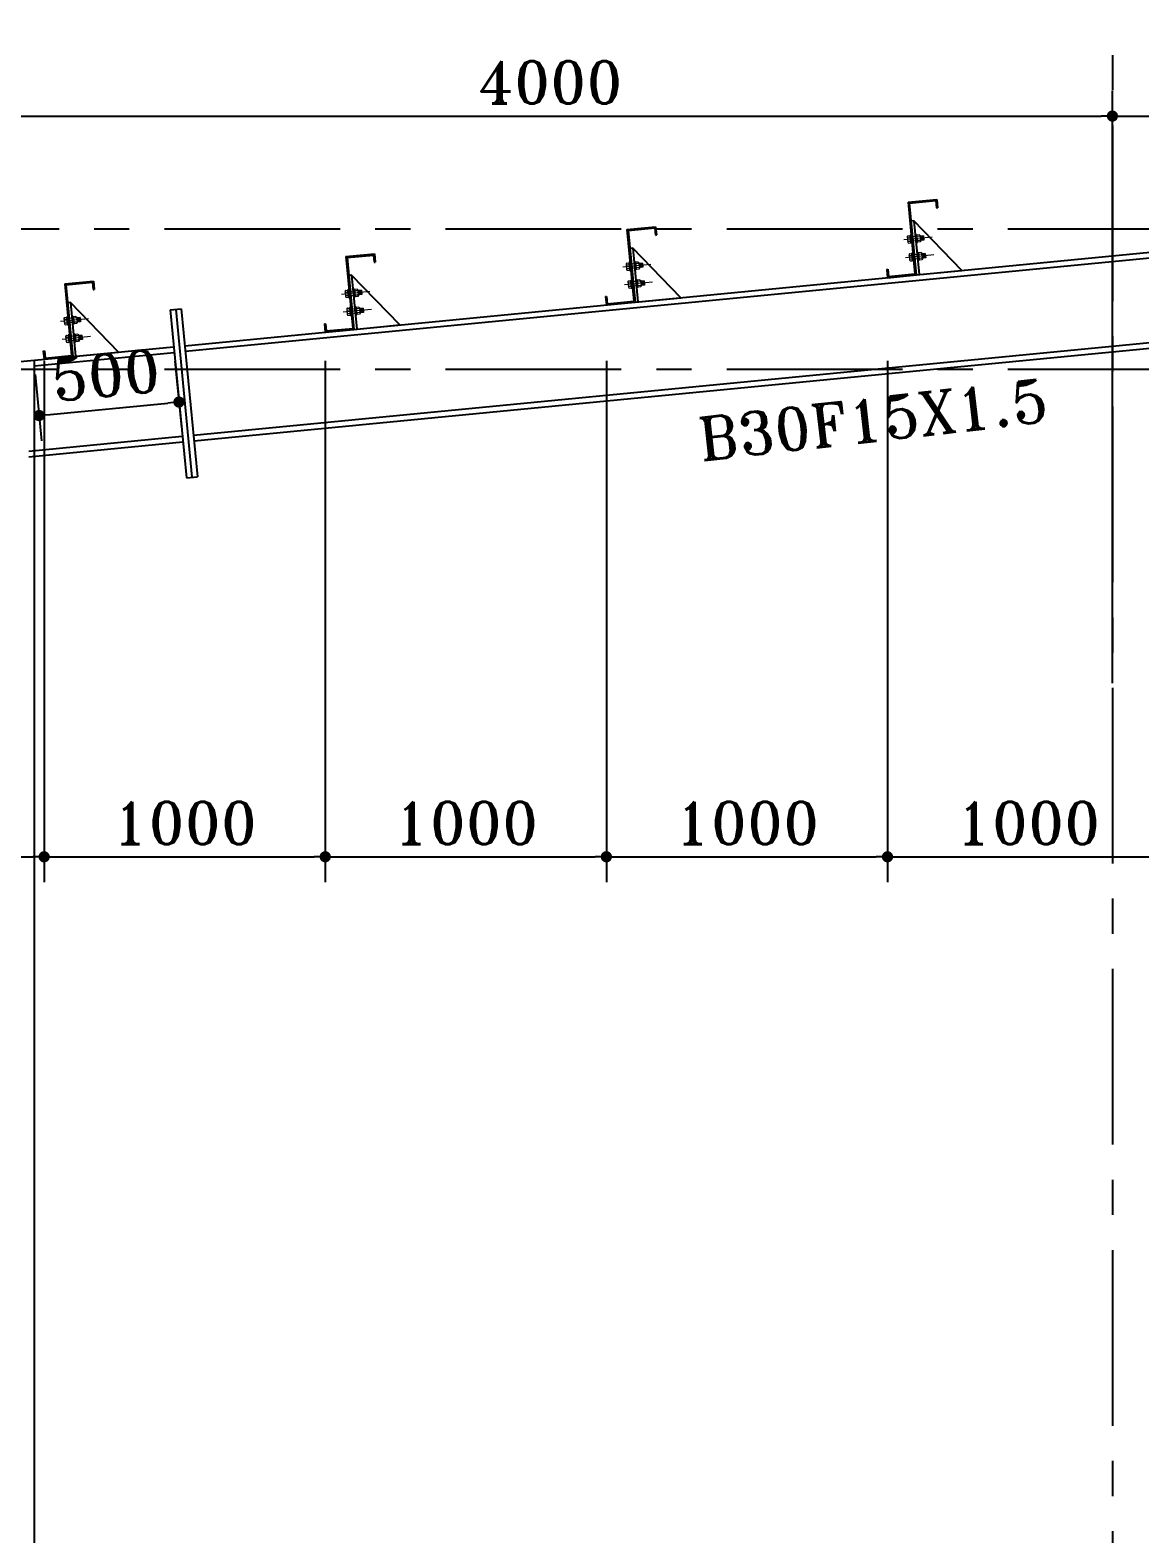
# Model space of a CAD drawing. Header units: inches. Extents: x 1387 to 2676, y -3554 to -2136.
# Drawn here: x 2540.52 to 2548.42, y -3270.85 to -3260.16 of the extents above; entities that cross this region are included whole.
import ezdxf

# ---------------------------------------------------------------- set-up
doc = ezdxf.new("R2010")
doc.units = ezdxf.units.IN
doc.header["$MEASUREMENT"] = 0
doc.linetypes.add('CENTER', pattern=[2, 1.25, -0.25, 0.25, -0.25])
doc.layers.add('2', color=2, linetype='Continuous', lineweight=9)
for name, color, linetype in [('3G', 3, 'Continuous'), ('AXE', 1, 'CENTER'), ('DIM', 8, 'Continuous'), ('Pich', 2, 'Continuous'), ('TEXT', 3, 'Continuous'), ('TIE', 2, 'Continuous')]:
    doc.layers.add(name, color=color, linetype=linetype)
doc.styles.add('ROMANT', font='romant')
doc.dimstyles.new('1-50-2', dxfattribs={"dimtxt": 0.3, "dimasz": 0.08, "dimexe": 0.18, "dimexo": 0.0625, "dimgap": 0.09, "dimtad": 1, "dimdec": 0, "dimlfac": 500, "dimdsep": 46, "dimtxsty": 'ROMANT', "dimblk": 'DOT', "dimcen": 0.09, "dimclrd": 1, "dimclre": 1, "dimclrt": 3, "dimadec": 0, "dimazin": 0, "dimtfac": 1, "dimtdec": 0, "dimtix": 1, "dimtofl": 0, "dimtmove": 2, "dimatfit": 3, "dimldrblk": 'DOT', "dimfxl": 1, "dimtolj": 1, "dimarcsym": 0})

# ---------------------------------------------------------------- blocks, each defined once
blk = doc.blocks.new('DOT')
at = {"layer": 'DIM', "color": 0, "linetype": 'ByBlock'}
blk.add_line((-0.5, 0), (-1, 0), dxfattribs=at)
at = {"layer": 'DIM', "color": 0, "linetype": 'ByBlock', "const_width": 0.5}
blk.add_lwpolyline([(-0.25, 0, 1), (0.25, 0, 1)], format="xyb", close=True, dxfattribs=at)
blk = doc.blocks.new('*D2787')
at = {"layer": 'Defpoints', "color": 0, "transparency": 16777216}
for p in [(2548.225, -3260.767), (2548.225, -3262.405), (2540.225, -3264.117)]:
    blk.add_point(p, dxfattribs=at)
at = {"layer": 'Pich', "color": 1, "lineweight": -2, "transparency": 16777216}
for p, q in [((2540.225, -3264.055), (2540.225, -3260.587)), ((2548.225, -3262.343), (2548.225, -3260.587)), ((2540.305, -3260.767), (2548.145, -3260.767))]:
    blk.add_line(p, q, dxfattribs=at)
at = {"layer": 'Pich', "color": 1, "lineweight": -2, "transparency": 16777216, "xscale": 0.08, "yscale": 0.08, "zscale": 0.08, "rotation": 180}
blk.add_blockref('DOT', (2540.225, -3260.767), dxfattribs=at)
at = {"layer": 'Pich', "color": 1, "lineweight": -2, "transparency": 16777216, "xscale": 0.08, "yscale": 0.08, "zscale": 0.08}
blk.add_blockref('DOT', (2548.225, -3260.767), dxfattribs=at)
at = {"layer": 'Pich', "color": 3, "transparency": 16777216, "insert": (2544.225, -3260.527), "char_height": 0.3, "attachment_point": 5, "style": 'ROMANT'}
blk.add_mtext('\\A1;4000', dxfattribs=at)
blk = doc.blocks.new('_Dot')
at = {"layer": 'DIM', "color": 0, "lineweight": -2}
blk.add_line((-0.5, 0), (-1, 0), dxfattribs=at)
at = {"layer": 'DIM', "color": 0, "const_width": 0.5}
blk.add_lwpolyline([(-0.25, 0, 1), (0.25, 0, 1)], format="xyb", close=True, dxfattribs=at)
blk = doc.blocks.new('*D2772')
at = {"layer": 'Defpoints', "color": 0, "transparency": 16777216}
for p in [(2550.225, -3260.767), (2550.225, -3262.405), (2548.225, -3264.863)]:
    blk.add_point(p, dxfattribs=at)
at = {"layer": 'Pich', "color": 1, "lineweight": -2, "transparency": 16777216}
for p, q in [((2548.225, -3264.8), (2548.225, -3260.587)), ((2550.225, -3262.343), (2550.225, -3260.587)), ((2548.305, -3260.767), (2550.145, -3260.767))]:
    blk.add_line(p, q, dxfattribs=at)
at = {"layer": 'Pich', "color": 1, "lineweight": -2, "transparency": 16777216, "xscale": 0.08, "yscale": 0.08, "zscale": 0.08, "rotation": 180}
blk.add_blockref('DOT', (2548.225, -3260.767), dxfattribs=at)
at = {"layer": 'Pich', "color": 1, "lineweight": -2, "transparency": 16777216, "xscale": 0.08, "yscale": 0.08, "zscale": 0.08}
blk.add_blockref('DOT', (2550.225, -3260.767), dxfattribs=at)
at = {"layer": 'Pich', "color": 3, "transparency": 16777216, "insert": (2549.225, -3260.527), "char_height": 0.3, "attachment_point": 5, "style": 'ROMANT'}
blk.add_mtext('\\A1;1000', dxfattribs=at)
blk = doc.blocks.new('TIE')
at = {"layer": 'TIE'}
for p, q in [((-3.48, 20), (4.44, 21.17)), ((4.44, 21.17), (4.78, 18.9)), ((-3.48, 20), (-0.54, 0.21)), ((-3.13, 19.74), (4.19, 20.83)), ((-3.13, 19.74), (-0.2, -0.04)), ((4.19, 20.83), (4.48, 18.85)), ((4.48, 18.85), (4.78, 18.9)), ((-1.61, 14.91), (-2.4, 14.8)), ((-1.61, 14.91), (-2.4, 14.8)), ((12.45, 1.85), (-1.61, 14.91)), ((-1.61, 14.91), (0.59, 0.09)), ((-8.45, 1.06), (-8.15, 1.1)), ((-8.45, 1.06), (-8.11, -1.22)), ((-8.15, 1.1), (-7.86, -0.87)), ((-7.86, -0.87), (-0.54, 0.21)), ((-0.2, -0.04), (12.45, 1.85)), ((-8.11, -1.22), (-0.2, -0.04))]:
    blk.add_line(p, q, dxfattribs=at)
blk = doc.blocks.new('*D2789')
at = {"layer": 'Defpoints', "color": 0, "transparency": 16777216}
for p in [(2538.625, -3262.445), (2540.625, -3262.639), (2540.625, -3266.036)]:
    blk.add_point(p, dxfattribs=at)
at = {"layer": 'Pich', "color": 1, "lineweight": -2, "transparency": 16777216}
for p, q in [((2538.625, -3262.507), (2538.625, -3266.216)), ((2540.625, -3262.701), (2540.625, -3266.216)), ((2538.705, -3266.036), (2540.545, -3266.036))]:
    blk.add_line(p, q, dxfattribs=at)
at = {"layer": 'Pich', "color": 1, "lineweight": -2, "transparency": 16777216, "xscale": 0.08, "yscale": 0.08, "zscale": 0.08, "rotation": 180}
blk.add_blockref('DOT', (2538.625, -3266.036), dxfattribs=at)
at = {"layer": 'Pich', "color": 1, "lineweight": -2, "transparency": 16777216, "xscale": 0.08, "yscale": 0.08, "zscale": 0.08}
blk.add_blockref('DOT', (2540.625, -3266.036), dxfattribs=at)
at = {"layer": 'Pich', "color": 3, "transparency": 16777216, "insert": (2539.625, -3265.796), "char_height": 0.3, "attachment_point": 5, "style": 'ROMANT'}
blk.add_mtext('\\A1;1000', dxfattribs=at)
blk = doc.blocks.new('*D2766')
at = {"layer": 'Defpoints', "color": 0, "transparency": 16777216}
for p in [(2540.625, -3262.445), (2542.625, -3262.639), (2542.625, -3266.036)]:
    blk.add_point(p, dxfattribs=at)
at = {"layer": 'Pich', "color": 1, "lineweight": -2, "transparency": 16777216}
for p, q in [((2540.625, -3262.507), (2540.625, -3266.216)), ((2542.625, -3262.701), (2542.625, -3266.216)), ((2540.705, -3266.036), (2542.545, -3266.036))]:
    blk.add_line(p, q, dxfattribs=at)
at = {"layer": 'Pich', "color": 1, "lineweight": -2, "transparency": 16777216, "xscale": 0.08, "yscale": 0.08, "zscale": 0.08, "rotation": 180}
blk.add_blockref('DOT', (2540.625, -3266.036), dxfattribs=at)
at = {"layer": 'Pich', "color": 1, "lineweight": -2, "transparency": 16777216, "xscale": 0.08, "yscale": 0.08, "zscale": 0.08}
blk.add_blockref('DOT', (2542.625, -3266.036), dxfattribs=at)
at = {"layer": 'Pich', "color": 3, "transparency": 16777216, "insert": (2541.625, -3265.796), "char_height": 0.3, "attachment_point": 5, "style": 'ROMANT'}
blk.add_mtext('\\A1;1000', dxfattribs=at)
blk = doc.blocks.new('*D2767')
at = {"layer": 'Defpoints', "color": 0, "transparency": 16777216}
for p in [(2542.625, -3262.445), (2544.625, -3262.639), (2544.625, -3266.036)]:
    blk.add_point(p, dxfattribs=at)
at = {"layer": 'Pich', "color": 1, "lineweight": -2, "transparency": 16777216}
for p, q in [((2542.625, -3262.507), (2542.625, -3266.216)), ((2544.625, -3262.701), (2544.625, -3266.216)), ((2542.705, -3266.036), (2544.545, -3266.036))]:
    blk.add_line(p, q, dxfattribs=at)
at = {"layer": 'Pich', "color": 1, "lineweight": -2, "transparency": 16777216, "xscale": 0.08, "yscale": 0.08, "zscale": 0.08, "rotation": 180}
blk.add_blockref('DOT', (2542.625, -3266.036), dxfattribs=at)
at = {"layer": 'Pich', "color": 1, "lineweight": -2, "transparency": 16777216, "xscale": 0.08, "yscale": 0.08, "zscale": 0.08}
blk.add_blockref('DOT', (2544.625, -3266.036), dxfattribs=at)
at = {"layer": 'Pich', "color": 3, "transparency": 16777216, "insert": (2543.625, -3265.796), "char_height": 0.3, "attachment_point": 5, "style": 'ROMANT'}
blk.add_mtext('\\A1;1000', dxfattribs=at)
blk = doc.blocks.new('*D2768')
at = {"layer": 'Defpoints', "color": 0, "transparency": 16777216}
for p in [(2544.625, -3262.445), (2546.625, -3262.639), (2546.625, -3266.036)]:
    blk.add_point(p, dxfattribs=at)
at = {"layer": 'Pich', "color": 1, "lineweight": -2, "transparency": 16777216}
for p, q in [((2544.625, -3262.507), (2544.625, -3266.216)), ((2546.625, -3262.701), (2546.625, -3266.216)), ((2544.705, -3266.036), (2546.545, -3266.036))]:
    blk.add_line(p, q, dxfattribs=at)
at = {"layer": 'Pich', "color": 1, "lineweight": -2, "transparency": 16777216, "xscale": 0.08, "yscale": 0.08, "zscale": 0.08, "rotation": 180}
blk.add_blockref('DOT', (2544.625, -3266.036), dxfattribs=at)
at = {"layer": 'Pich', "color": 1, "lineweight": -2, "transparency": 16777216, "xscale": 0.08, "yscale": 0.08, "zscale": 0.08}
blk.add_blockref('DOT', (2546.625, -3266.036), dxfattribs=at)
at = {"layer": 'Pich', "color": 3, "transparency": 16777216, "insert": (2545.625, -3265.796), "char_height": 0.3, "attachment_point": 5, "style": 'ROMANT'}
blk.add_mtext('\\A1;1000', dxfattribs=at)
blk = doc.blocks.new('*D2769')
at = {"layer": 'Defpoints', "color": 0, "transparency": 16777216}
for p in [(2546.625, -3262.445), (2548.625, -3262.639), (2548.625, -3266.036)]:
    blk.add_point(p, dxfattribs=at)
at = {"layer": 'Pich', "color": 1, "lineweight": -2, "transparency": 16777216}
for p, q in [((2546.625, -3262.507), (2546.625, -3266.216)), ((2548.625, -3262.701), (2548.625, -3266.216)), ((2546.705, -3266.036), (2548.545, -3266.036))]:
    blk.add_line(p, q, dxfattribs=at)
at = {"layer": 'Pich', "color": 1, "lineweight": -2, "transparency": 16777216, "xscale": 0.08, "yscale": 0.08, "zscale": 0.08, "rotation": 180}
blk.add_blockref('DOT', (2546.625, -3266.036), dxfattribs=at)
at = {"layer": 'Pich', "color": 1, "lineweight": -2, "transparency": 16777216, "xscale": 0.08, "yscale": 0.08, "zscale": 0.08}
blk.add_blockref('DOT', (2548.625, -3266.036), dxfattribs=at)
at = {"layer": 'Pich', "color": 3, "transparency": 16777216, "insert": (2547.625, -3265.796), "char_height": 0.3, "attachment_point": 5, "style": 'ROMANT'}
blk.add_mtext('\\A1;1000', dxfattribs=at)
blk = doc.blocks.new('*D2792')
at = {"layer": 'Defpoints', "color": 0, "transparency": 16777216}
for p in [(2540.555, -3262.544), (2541.55, -3262.448), (2541.584, -3262.801)]:
    blk.add_point(p, dxfattribs=at)
at = {"layer": 'Pich', "color": 1, "lineweight": -2, "transparency": 16777216}
for p, q in [((2541.556, -3262.51), (2541.602, -3262.98)), ((2540.561, -3262.606), (2540.606, -3263.076)), ((2540.669, -3262.89), (2541.505, -3262.809))]:
    blk.add_line(p, q, dxfattribs=at)
at = {"layer": 'Pich', "color": 1, "lineweight": -2, "transparency": 16777216, "xscale": 0.08, "yscale": 0.08, "zscale": 0.08}
for p, rotation in [((2541.584, -3262.801), 5.529282340591147), ((2540.589, -3262.897), 185.5292823405912)]:
    blk.add_blockref('DOT', p, dxfattribs=dict(at, rotation=rotation))
at = {"layer": 'Pich', "color": 3, "transparency": 16777216, "insert": (2541.064, -3262.61), "char_height": 0.3, "attachment_point": 5, "rotation": 5.5293, "style": 'ROMANT'}
blk.add_mtext('\\A1;500', dxfattribs=at)

msp = doc.modelspace()

# ---------------------------------------------------------------- linework, layer by layer
at = {"layer": '2'}
for p, q in [((2546.94175453, -3261.62824008), (2546.74128844, -3261.6479454)), ((2546.76561946, -3261.62677193), (2546.76927412, -3261.66395153)), ((2546.76735556, -3261.63152601), (2546.76606525, -3261.63067212)), ((2546.7676484, -3261.63450515), (2546.76654905, -3261.63559394)), ((2546.76986384, -3261.6559609), (2546.76845974, -3261.6550317)), ((2546.76994594, -3261.65896076), (2546.76894354, -3261.65995353)), ((2546.77161413, -3261.61947026), (2546.78407945, -3261.61824495)), ((2546.77169567, -3261.63260335), (2546.78535883, -3261.6312603)), ((2546.77420396, -3261.65703824), (2546.78776173, -3261.65570555)), ((2546.77657579, -3261.6699462), (2546.78904111, -3261.66872089)), ((2546.78407945, -3261.61824495), (2546.78904111, -3261.66872089)), ((2546.79145167, -3261.61468897), (2546.78635309, -3261.61519014)), ((2546.79696463, -3261.67077334), (2546.79186605, -3261.67127452)), ((2546.79425155, -3261.61698767), (2546.79926333, -3261.66797346)), ((2546.82329749, -3261.62444226), (2546.79525366, -3261.62718232)), ((2546.82630505, -3261.65503876), (2546.79826122, -3261.65777882)), ((2546.82229538, -3261.61424761), (2546.82730716, -3261.6652334)), ((2546.82969266, -3261.61094655), (2546.82459408, -3261.61144773)), ((2546.83520561, -3261.66703093), (2546.83010704, -3261.66753211)), ((2546.83249254, -3261.61324525), (2546.83750432, -3261.66423105)), ((2546.85163727, -3261.61162076), (2546.8325176, -3261.61350018)), ((2546.8325176, -3261.61350018), (2546.83747926, -3261.66397612)), ((2546.85229481, -3261.62192311), (2546.83352689, -3261.62376795)), ((2546.85507013, -3261.65123943), (2546.8364076, -3261.65307391)), ((2546.85659893, -3261.6620967), (2546.83747926, -3261.66397612)), ((2546.85163727, -3261.61162076), (2546.85731847, -3261.61704669)), ((2546.85634208, -3261.62002131), (2546.85744143, -3261.61893252)), ((2546.86111489, -3261.65566843), (2546.85659893, -3261.6620967)), ((2546.85663492, -3261.62300045), (2546.85792523, -3261.62385434)), ((2546.85731847, -3261.61704669), (2546.86111489, -3261.65566843)), ((2546.88168002, -3261.6187034), (2546.8577129, -3261.62105931)), ((2546.87328573, -3261.65042067), (2546.85833859, -3261.62742462)), ((2546.85911741, -3261.64933763), (2546.86031371, -3261.64815282)), ((2546.859621, -3261.65229606), (2546.86079751, -3261.65307464)), ((2546.86610658, -3261.65112636), (2546.85969947, -3261.64126908)), ((2546.88468758, -3261.6492999), (2546.86072046, -3261.65165581)), ((2546.88046488, -3261.64971498), (2546.86159127, -3261.62067807)), ((2546.88412716, -3261.64359859), (2546.86877043, -3261.61997238)), ((2546.88276628, -3261.62975413), (2546.87594958, -3261.61926669)), ((2546.88168002, -3261.6187034), (2546.88468758, -3261.6492999)), ((2546.95383437, -3261.7550524), (2546.75336828, -3261.77475772)), ((2546.77808111, -3261.75354672), (2546.78173577, -3261.79072632)), ((2546.77981721, -3261.7583008), (2546.7785269, -3261.75744691)), ((2546.78011005, -3261.76127994), (2546.7790107, -3261.76236873)), ((2546.78232549, -3261.78273569), (2546.78092139, -3261.78180649)), ((2546.78240759, -3261.78573555), (2546.78140519, -3261.78672832)), ((2546.78407578, -3261.74624505), (2546.7965411, -3261.74501974)), ((2546.78415732, -3261.75937814), (2546.79782048, -3261.75803509)), ((2546.78666561, -3261.78381303), (2546.80022338, -3261.78248034)), ((2546.78903744, -3261.79672099), (2546.80150276, -3261.79549568)), ((2546.7965411, -3261.74501974), (2546.80150276, -3261.79549568)), ((2546.80391332, -3261.74146376), (2546.79881474, -3261.74196494)), ((2546.80942628, -3261.79754813), (2546.8043277, -3261.79804931)), ((2546.8067132, -3261.74376246), (2546.81172498, -3261.79474826)), ((2546.83575914, -3261.75121705), (2546.80771531, -3261.75395711)), ((2546.8387667, -3261.78181355), (2546.81072287, -3261.78455361)), ((2546.83475703, -3261.7410224), (2546.83976881, -3261.7920082)), ((2546.84215431, -3261.73772134), (2546.83705573, -3261.73822252)), ((2546.84766726, -3261.79380572), (2546.84256869, -3261.7943069)), ((2546.84495419, -3261.74002004), (2546.84996597, -3261.79100584)), ((2546.86409892, -3261.73839556), (2546.84497925, -3261.74027497)), ((2546.84497925, -3261.74027497), (2546.84994091, -3261.79075091)), ((2546.86475646, -3261.7486979), (2546.84598854, -3261.75054274)), ((2546.86753178, -3261.77801422), (2546.84886925, -3261.7798487)), ((2546.86906058, -3261.78887149), (2546.84994091, -3261.79075091)), ((2546.86409892, -3261.73839556), (2546.86978012, -3261.74382148)), ((2546.86880373, -3261.7467961), (2546.86990308, -3261.74570731)), ((2546.87357654, -3261.78244322), (2546.86906058, -3261.78887149)), ((2546.86909657, -3261.74977525), (2546.87038688, -3261.75062914)), ((2546.86978012, -3261.74382148), (2546.87357654, -3261.78244322)), ((2546.89414167, -3261.74547819), (2546.87017455, -3261.7478341)), ((2546.88574738, -3261.77719546), (2546.87080024, -3261.75419941)), ((2546.87157906, -3261.77611242), (2546.87277536, -3261.77492761)), ((2546.87208265, -3261.77907085), (2546.87325916, -3261.77984943)), ((2546.87856822, -3261.77790115), (2546.87216112, -3261.76804387)), ((2546.89714923, -3261.77607469), (2546.87318211, -3261.7784306)), ((2546.89292653, -3261.77648977), (2546.87405292, -3261.74745286)), ((2546.89658881, -3261.77037338), (2546.88123208, -3261.74674717)), ((2546.89522793, -3261.75652892), (2546.88841123, -3261.74604148)), ((2546.89414167, -3261.74547819), (2546.89714923, -3261.77607469)), ((2544.94175471, -3261.82182788), (2544.74128863, -3261.8415332)), ((2544.76561964, -3261.82035973), (2544.7692743, -3261.85753933)), ((2544.76735574, -3261.82511381), (2544.76606543, -3261.82425992)), ((2544.76764859, -3261.82809295), (2544.76654924, -3261.82918174)), ((2544.76986403, -3261.8495487), (2544.76845992, -3261.8486195)), ((2544.76994612, -3261.85254856), (2544.76894372, -3261.85354133)), ((2544.77161431, -3261.81305806), (2544.78407963, -3261.81183275)), ((2544.77169586, -3261.82619115), (2544.78535901, -3261.8248481)), ((2544.77420414, -3261.85062604), (2544.78776192, -3261.84929335)), ((2544.77657597, -3261.863534), (2544.78904129, -3261.86230869)), ((2544.78407963, -3261.81183275), (2544.78904129, -3261.86230869)), ((2544.79145185, -3261.80827677), (2544.78635327, -3261.80877795)), ((2544.79696481, -3261.86436114), (2544.79186623, -3261.86486232)), ((2544.79425173, -3261.81057547), (2544.79926351, -3261.86156127)), ((2544.82329767, -3261.81803006), (2544.79525384, -3261.82077012)), ((2544.82630523, -3261.84862656), (2544.7982614, -3261.85136662)), ((2544.82229556, -3261.80783541), (2544.82730734, -3261.85882121)), ((2544.82969284, -3261.80453435), (2544.82459426, -3261.80503553)), ((2544.8352058, -3261.86061873), (2544.83010722, -3261.86111991)), ((2544.83249272, -3261.80683305), (2544.8375045, -3261.85781885)), ((2544.85163745, -3261.80520857), (2544.83251778, -3261.80708798)), ((2544.83251778, -3261.80708798), (2544.83747944, -3261.85756392)), ((2544.85229499, -3261.81551091), (2544.83352708, -3261.81735575)), ((2544.85507032, -3261.84482723), (2544.83640778, -3261.84666171)), ((2544.85659911, -3261.8556845), (2544.83747944, -3261.85756392)), ((2544.85163745, -3261.80520857), (2544.85731865, -3261.81063449)), ((2544.85634226, -3261.81360911), (2544.85744161, -3261.81252032)), ((2544.86111507, -3261.84925623), (2544.85659911, -3261.8556845)), ((2544.8566351, -3261.81658826), (2544.85792541, -3261.81744215)), ((2544.85731865, -3261.81063449), (2544.86111507, -3261.84925623)), ((2544.88168021, -3261.8122912), (2544.85771308, -3261.81464711)), ((2544.87328591, -3261.84400847), (2544.85833878, -3261.82101242)), ((2544.85911759, -3261.84292543), (2544.86031389, -3261.84174062)), ((2544.85962118, -3261.84588386), (2544.86079769, -3261.84666244)), ((2544.86610676, -3261.84471416), (2544.85969965, -3261.83485688)), ((2544.88468777, -3261.8428877), (2544.86072064, -3261.84524361)), ((2544.88046507, -3261.84330278), (2544.86159145, -3261.81426587)), ((2544.88412734, -3261.83718639), (2544.86877061, -3261.81356018)), ((2544.88276647, -3261.82334193), (2544.87594976, -3261.81285449)), ((2544.88168021, -3261.8122912), (2544.88468777, -3261.8428877)), ((2542.94175488, -3262.01544861), (2542.74128879, -3262.03515393)), ((2542.76561981, -3262.01398046), (2542.76927447, -3262.05116006)), ((2542.77161448, -3262.00667879), (2542.7840798, -3262.00545348)), ((2542.7840798, -3262.00545348), (2542.78904146, -3262.05592942)), ((2542.79145202, -3262.0018975), (2542.78635344, -3262.00239868)), ((2542.7942519, -3262.0041962), (2542.79926368, -3262.055182)), ((2542.82329784, -3262.01165079), (2542.79525401, -3262.01439085)), ((2542.82229573, -3262.00145614), (2542.82730751, -3262.05244194)), ((2542.82969301, -3261.99815508), (2542.82459443, -3261.99865626)), ((2542.83249289, -3262.00045378), (2542.83750467, -3262.05143958)), ((2542.85163762, -3261.9988293), (2542.83251795, -3262.00070871)), ((2542.83251795, -3262.00070871), (2542.83747961, -3262.05118465)), ((2542.85229516, -3262.00913164), (2542.83352724, -3262.01097648)), ((2542.85163762, -3261.9988293), (2542.85731882, -3262.00425522)), ((2542.85634243, -3262.00722984), (2542.85744178, -3262.00614105)), ((2542.85663527, -3262.01020899), (2542.85792558, -3262.01106288)), ((2542.85731882, -3262.00425522), (2542.86111524, -3262.04287696)), ((2542.88168037, -3262.00591193), (2542.85771325, -3262.00826784)), ((2542.87328608, -3262.0376292), (2542.85833895, -3262.01463315)), ((2542.88046523, -3262.03692351), (2542.86159162, -3262.0078866)), ((2542.88412751, -3262.03080712), (2542.86877078, -3262.00718091)), ((2542.88276663, -3262.01696266), (2542.87594993, -3262.00647522)), ((2542.88168037, -3262.00591193), (2542.88468793, -3262.03650843)), ((2544.95383455, -3261.9486402), (2544.75336847, -3261.96834552)), ((2544.77808129, -3261.94713452), (2544.78173595, -3261.98431412)), ((2544.77981739, -3261.9518886), (2544.77852708, -3261.95103471)), ((2544.78011024, -3261.95486774), (2544.77901089, -3261.95595653)), ((2544.78232568, -3261.97632349), (2544.78092157, -3261.97539429)), ((2544.78240777, -3261.97932336), (2544.78140537, -3261.98031612)), ((2544.78407596, -3261.93983285), (2544.79654128, -3261.93860754)), ((2544.78415751, -3261.95296594), (2544.79782066, -3261.95162289)), ((2544.78666579, -3261.97740084), (2544.80022357, -3261.97606814)), ((2544.78903762, -3261.99030879), (2544.80150294, -3261.98908348)), ((2544.79654128, -3261.93860754), (2544.80150294, -3261.98908348)), ((2544.8039135, -3261.93505156), (2544.79881492, -3261.93555274)), ((2544.80942646, -3261.99113593), (2544.80432788, -3261.99163711)), ((2544.80671338, -3261.93735026), (2544.81172516, -3261.98833606)), ((2544.83575932, -3261.94480485), (2544.80771549, -3261.94754491)), ((2544.83876688, -3261.97540135), (2544.81072305, -3261.97814141)), ((2544.83475721, -3261.9346102), (2544.83976899, -3261.985596)), ((2544.84215449, -3261.93130914), (2544.83705591, -3261.93181032)), ((2544.84766745, -3261.98739352), (2544.84256887, -3261.9878947)), ((2544.84495437, -3261.93360784), (2544.84996615, -3261.98459364)), ((2544.8640991, -3261.93198336), (2544.84497943, -3261.93386277)), ((2544.84497943, -3261.93386277), (2544.84994109, -3261.98433871)), ((2544.86475664, -3261.9422857), (2544.84598872, -3261.94413054)), ((2544.86753197, -3261.97160202), (2544.84886943, -3261.9734365)), ((2544.86906076, -3261.98245929), (2544.84994109, -3261.98433871)), ((2544.8640991, -3261.93198336), (2544.8697803, -3261.93740928)), ((2544.86880391, -3261.9403839), (2544.86990326, -3261.93929511)), ((2544.87357672, -3261.97603102), (2544.86906076, -3261.98245929)), ((2544.86909675, -3261.94336305), (2544.87038706, -3261.94421694)), ((2544.8697803, -3261.93740928), (2544.87357672, -3261.97603102)), ((2544.89414186, -3261.93906599), (2544.87017473, -3261.9414219)), ((2544.88574756, -3261.97078326), (2544.87080043, -3261.94778721)), ((2544.87157924, -3261.96970022), (2544.87277554, -3261.96851541)), ((2544.87208283, -3261.97265865), (2544.87325934, -3261.97343723)), ((2544.87856841, -3261.97148896), (2544.8721613, -3261.96163168)), ((2544.89714942, -3261.96966249), (2544.87318229, -3261.9720184)), ((2544.89292672, -3261.97007757), (2544.8740531, -3261.94104066)), ((2544.89658899, -3261.96396118), (2544.88123226, -3261.94033497)), ((2544.89522811, -3261.95011672), (2544.88841141, -3261.93962928)), ((2544.89414186, -3261.93906599), (2544.89714942, -3261.96966249)), ((2542.76735591, -3262.01873454), (2542.7660656, -3262.01788065)), ((2542.76764875, -3262.02171368), (2542.76654941, -3262.02280247)), ((2542.7698642, -3262.04316943), (2542.76846009, -3262.04224023)), ((2542.76994629, -3262.04616929), (2542.76894389, -3262.04716206)), ((2542.77169603, -3262.01981188), (2542.78535918, -3262.01846883)), ((2542.77420431, -3262.04424677), (2542.78776208, -3262.04291408)), ((2542.77657614, -3262.05715473), (2542.78904146, -3262.05592942)), ((2542.79696498, -3262.05798187), (2542.7918664, -3262.05848305)), ((2542.8263054, -3262.04224729), (2542.79826157, -3262.04498735)), ((2542.83520597, -3262.05423946), (2542.83010739, -3262.05474064)), ((2542.85507049, -3262.03844796), (2542.83640795, -3262.04028244)), ((2542.85659928, -3262.04930523), (2542.83747961, -3262.05118465)), ((2542.86111524, -3262.04287696), (2542.85659928, -3262.04930523)), ((2542.85911776, -3262.03654616), (2542.86031406, -3262.03536135)), ((2542.85962135, -3262.03950459), (2542.86079786, -3262.04028317)), ((2542.86610693, -3262.03833489), (2542.85969982, -3262.02847761)), ((2542.88468793, -3262.03650843), (2542.86072081, -3262.03886434)), ((2540.94175508, -3262.20904738), (2540.74128899, -3262.2287527)), ((2540.76562001, -3262.20757924), (2540.76927467, -3262.24475884)), ((2540.76735611, -3262.21233331), (2540.7660658, -3262.21147942)), ((2540.76764895, -3262.21531246), (2540.7665496, -3262.21640125)), ((2540.77161468, -3262.20027757), (2540.78408, -3262.19905226)), ((2540.77169622, -3262.21341066), (2540.78535937, -3262.2120676)), ((2540.78408, -3262.19905226), (2540.78904166, -3262.2495282)), ((2540.79145222, -3262.19549627), (2540.78635364, -3262.19599745)), ((2540.7942521, -3262.19779497), (2540.79926388, -3262.24878077)), ((2540.82329803, -3262.20524956), (2540.79525421, -3262.20798962)), ((2540.82229593, -3262.19505492), (2540.8273077, -3262.24604071)), ((2540.82969321, -3262.19175386), (2540.82459463, -3262.19225504)), ((2540.83249308, -3262.19405256), (2540.83750486, -3262.24503836)), ((2540.85163782, -3262.19242807), (2540.83251814, -3262.19430749)), ((2540.83251814, -3262.19430749), (2540.8374798, -3262.24478343)), ((2540.85229535, -3262.20273042), (2540.83352744, -3262.20457526)), ((2540.85163782, -3262.19242807), (2540.85731902, -3262.19785399)), ((2540.85634262, -3262.20082861), (2540.85744197, -3262.19973983)), ((2540.85663547, -3262.20380776), (2540.85792578, -3262.20466165)), ((2540.85731902, -3262.19785399), (2540.86111544, -3262.23647573)), ((2540.88168057, -3262.1995107), (2540.85771345, -3262.20186661)), ((2540.87328628, -3262.23122798), (2540.85833914, -3262.20823193)), ((2540.85911795, -3262.23014493), (2540.86031426, -3262.22896012)), ((2540.86610712, -3262.23193367), (2540.85970002, -3262.22207639)), ((2540.88468813, -3262.2301072), (2540.86072101, -3262.23246311)), ((2540.88046543, -3262.23052228), (2540.86159182, -3262.20148538)), ((2540.88412771, -3262.2244059), (2540.86877097, -3262.20077969)), ((2540.88276683, -3262.21056144), (2540.87595013, -3262.20007399)), ((2540.88168057, -3262.1995107), (2540.88468813, -3262.2301072)), ((2542.95383472, -3262.14226093), (2542.75336864, -3262.16196625)), ((2542.77808146, -3262.14075525), (2542.78173612, -3262.17793485)), ((2542.77981756, -3262.14550933), (2542.77852725, -3262.14465544)), ((2542.7801104, -3262.14848848), (2542.77901106, -3262.14957726)), ((2542.78232585, -3262.16994422), (2542.78092174, -3262.16901502)), ((2542.78240794, -3262.17294409), (2542.78140554, -3262.17393685)), ((2542.78407613, -3262.13345358), (2542.79654145, -3262.13222827)), ((2542.78415768, -3262.14658667), (2542.79782083, -3262.14524362)), ((2542.78666596, -3262.17102157), (2542.80022373, -3262.16968887)), ((2542.78903779, -3262.18392952), (2542.80150311, -3262.18270421)), ((2542.79654145, -3262.13222827), (2542.80150311, -3262.18270421)), ((2542.80391367, -3262.12867229), (2542.79881509, -3262.12917347)), ((2542.80942663, -3262.18475667), (2542.80432805, -3262.18525784)), ((2542.80671355, -3262.13097099), (2542.81172533, -3262.18195679)), ((2542.83575949, -3262.13842558), (2542.80771566, -3262.14116564)), ((2542.83876705, -3262.16902208), (2542.81072322, -3262.17176214)), ((2542.83475738, -3262.12823093), (2542.83976916, -3262.17921673)), ((2542.84215466, -3262.12492987), (2542.83705608, -3262.12543105)), ((2542.84766762, -3262.18101425), (2542.84256904, -3262.18151543)), ((2542.84495454, -3262.12722857), (2542.84996632, -3262.17821437)), ((2542.86409927, -3262.12560409), (2542.8449796, -3262.1274835)), ((2542.8449796, -3262.1274835), (2542.84994126, -3262.17795944)), ((2542.86475681, -3262.13590643), (2542.84598889, -3262.13775127)), ((2542.86753214, -3262.16522275), (2542.8488696, -3262.16705723)), ((2542.86906093, -3262.17608003), (2542.84994126, -3262.17795944)), ((2542.86409927, -3262.12560409), (2542.86978047, -3262.13103001)), ((2542.86880408, -3262.13400463), (2542.86990343, -3262.13291584)), ((2542.87357689, -3262.16965175), (2542.86906093, -3262.17608003)), ((2542.86909692, -3262.13698378), (2542.87038723, -3262.13783767)), ((2542.86978047, -3262.13103001), (2542.87357689, -3262.16965175)), ((2542.89414202, -3262.13268672), (2542.8701749, -3262.13504263)), ((2542.88574773, -3262.16440399), (2542.8708006, -3262.14140794)), ((2542.87157941, -3262.16332095), (2542.87277571, -3262.16213614)), ((2542.872083, -3262.16627938), (2542.87325951, -3262.16705796)), ((2542.87856858, -3262.16510969), (2542.87216147, -3262.15525241)), ((2542.89714958, -3262.16328322), (2542.87318246, -3262.16563913)), ((2542.89292688, -3262.1636983), (2542.87405327, -3262.13466139)), ((2542.89658916, -3262.15758192), (2542.88123243, -3262.1339557)), ((2542.89522828, -3262.14373745), (2542.88841158, -3262.13325001)), ((2542.89414202, -3262.13268672), (2542.89714958, -3262.16328322)), ((2540.95383492, -3262.3358597), (2540.75336883, -3262.35556503)), ((2540.76986439, -3262.23676821), (2540.76846029, -3262.23583901)), ((2540.76994648, -3262.23976807), (2540.76894409, -3262.24076083)), ((2540.77420451, -3262.23784555), (2540.78776228, -3262.23651285)), ((2540.77657634, -3262.25075351), (2540.78904166, -3262.2495282)), ((2540.77808165, -3262.33435403), (2540.78173632, -3262.37153363)), ((2540.78407633, -3262.32705236), (2540.79654165, -3262.32582705)), ((2540.79696517, -3262.25158065), (2540.7918666, -3262.25208183)), ((2540.79654165, -3262.32582705), (2540.80150331, -3262.37630299)), ((2540.8263056, -3262.23584606), (2540.79826177, -3262.23858612)), ((2540.80391387, -3262.32227106), (2540.79881529, -3262.32277224)), ((2540.80671375, -3262.32456977), (2540.81172553, -3262.37555556)), ((2540.83575968, -3262.33202436), (2540.80771586, -3262.33476441)), ((2540.83520616, -3262.24783823), (2540.83010758, -3262.24833941)), ((2540.83475758, -3262.32182971), (2540.83976935, -3262.3728155)), ((2540.85507068, -3262.23204674), (2540.83640814, -3262.23388122)), ((2540.84215486, -3262.31852865), (2540.83705628, -3262.31902983)), ((2540.85659948, -3262.24290401), (2540.8374798, -3262.24478343)), ((2540.84495473, -3262.32082735), (2540.84996651, -3262.37181315)), ((2540.86409947, -3262.31920286), (2540.84497979, -3262.32108228)), ((2540.84497979, -3262.32108228), (2540.84994145, -3262.37155822)), ((2540.864757, -3262.32950521), (2540.84598909, -3262.33135005)), ((2540.86111544, -3262.23647573), (2540.85659948, -3262.24290401)), ((2540.85962155, -3262.23310337), (2540.86079806, -3262.23388195)), ((2540.86409947, -3262.31920286), (2540.86978067, -3262.32462878)), ((2540.86880427, -3262.3276034), (2540.86990362, -3262.32651462)), ((2540.86909712, -3262.33058255), (2540.87038743, -3262.33143644)), ((2540.86978067, -3262.32462878), (2540.87357709, -3262.36325052)), ((2540.89414222, -3262.3262855), (2540.8701751, -3262.3286414)), ((2540.88574793, -3262.35800277), (2540.87080079, -3262.33500672)), ((2540.89292708, -3262.35729707), (2540.87405347, -3262.32826017)), ((2540.89658936, -3262.35118069), (2540.88123262, -3262.32755448)), ((2540.89522848, -3262.33733623), (2540.88841178, -3262.32684878)), ((2540.89414222, -3262.3262855), (2540.89714978, -3262.35688199)), ((2540.77981776, -3262.3391081), (2540.77852745, -3262.33825421)), ((2540.7801106, -3262.34208725), (2540.77901125, -3262.34317604)), ((2540.78232604, -3262.363543), (2540.78092194, -3262.3626138)), ((2540.78240813, -3262.36654286), (2540.78140574, -3262.36753563)), ((2540.78415787, -3262.34018545), (2540.79782102, -3262.33884239)), ((2540.78666616, -3262.36462034), (2540.80022393, -3262.36328765)), ((2540.78903799, -3262.3775283), (2540.80150331, -3262.37630299)), ((2540.80942682, -3262.37835544), (2540.80432824, -3262.37885662)), ((2540.83876724, -3262.36262085), (2540.81072342, -3262.36536091)), ((2540.84766781, -3262.37461303), (2540.84256923, -3262.3751142)), ((2540.86753233, -3262.35882153), (2540.84886979, -3262.36065601)), ((2540.86906113, -3262.3696788), (2540.84994145, -3262.37155822)), ((2540.87357709, -3262.36325052), (2540.86906113, -3262.3696788)), ((2540.8715796, -3262.35691972), (2540.87277591, -3262.35573491)), ((2540.8720832, -3262.35987816), (2540.87325971, -3262.36065674)), ((2540.87856877, -3262.35870846), (2540.87216167, -3262.34885118)), ((2540.89714978, -3262.35688199), (2540.87318266, -3262.3592379))]:
    msp.add_line(p, q, dxfattribs=at)
for centre, radius, start, end in [((2546.77226763, -3261.62611843), 0.00668021, 95.613998816, 185.613998818), ((2546.77104218, -3261.62595518), 0.00668021, 236.504538786, 275.613998816), ((2546.77234917, -3261.63925152), 0.00668021, 95.613998816, 134.723458847), ((2546.77592229, -3261.66329803), 0.00668021, 185.613998818, 275.613998816), ((2546.77355046, -3261.65039007), 0.00668021, 236.504538786, 275.613998816), ((2546.77464671, -3261.66370713), 0.00668021, 95.613998816, 134.723458847), ((2546.78660368, -3261.61773943), 0.00256158, 95.613998816, 185.613998818), ((2546.79161546, -3261.66872523), 0.00256158, 185.613998818, 275.613998816), ((2546.79170226, -3261.61723826), 0.00256158, 5.613998818, 95.613998816), ((2546.79671404, -3261.66822405), 0.00256158, 275.613998816, 5.613998818), ((2546.82484467, -3261.61399702), 0.00256158, 95.613998816, 185.613998818), ((2546.82985645, -3261.66498282), 0.00256158, 185.613998818, 275.613998816), ((2546.82994325, -3261.61349584), 0.00256158, 5.613998818, 95.613998816), ((2546.83495503, -3261.66448164), 0.00256158, 275.613998816, 5.613998818), ((2546.85164131, -3261.61527494), 0.00668021, 275.613998816, 314.723458847), ((2546.8529483, -3261.62857128), 0.00668021, 56.504538786, 95.613998816), ((2546.85441664, -3261.64459126), 0.00668021, 275.613998816, 314.723458847), ((2546.85593438, -3261.65786689), 0.00668021, 56.504538786, 95.613998816), ((2546.78472928, -3261.75289322), 0.00668021, 95.613998816, 185.613998818), ((2546.78350383, -3261.75272997), 0.00668021, 236.504538786, 275.613998816), ((2546.78481082, -3261.76602631), 0.00668021, 95.613998816, 134.723458847), ((2546.78838394, -3261.79007282), 0.00668021, 185.613998818, 275.613998816), ((2546.78601211, -3261.77716486), 0.00668021, 236.504538786, 275.613998816), ((2546.78710836, -3261.79048192), 0.00668021, 95.613998816, 134.723458847), ((2546.79906533, -3261.74451423), 0.00256158, 95.613998816, 185.613998818), ((2546.80407711, -3261.79550002), 0.00256158, 185.613998818, 275.613998816), ((2546.80416391, -3261.74401305), 0.00256158, 5.613998818, 95.613998816), ((2546.80917569, -3261.79499884), 0.00256158, 275.613998816, 5.613998818), ((2546.83730632, -3261.74077181), 0.00256158, 95.613998816, 185.613998818), ((2546.8423181, -3261.79175761), 0.00256158, 185.613998818, 275.613998816), ((2546.8424049, -3261.74027063), 0.00256158, 5.613998818, 95.613998816), ((2546.84741668, -3261.79125643), 0.00256158, 275.613998816, 5.613998818), ((2546.86410296, -3261.74204973), 0.00668021, 275.613998816, 314.723458847), ((2546.86540995, -3261.75534607), 0.00668021, 56.504538786, 95.613998816), ((2546.86687829, -3261.77136605), 0.00668021, 275.613998816, 314.723458847), ((2546.86839603, -3261.78464168), 0.00668021, 56.504538786, 95.613998816), ((2544.77226781, -3261.81970623), 0.00668021, 95.613998816, 185.613998818), ((2544.77104236, -3261.81954298), 0.00668021, 236.504538786, 275.613998816), ((2544.77234936, -3261.83283932), 0.00668021, 95.613998816, 134.723458847), ((2544.77592247, -3261.85688583), 0.00668021, 185.613998818, 275.613998816), ((2544.77355064, -3261.84397787), 0.00668021, 236.504538786, 275.613998816), ((2544.77464689, -3261.85729493), 0.00668021, 95.613998816, 134.723458847), ((2544.78660386, -3261.81132724), 0.00256158, 95.613998816, 185.613998818), ((2544.79161564, -3261.86231303), 0.00256158, 185.613998818, 275.613998816), ((2544.79170244, -3261.81082606), 0.00256158, 5.613998818, 95.613998816), ((2544.79671422, -3261.86181185), 0.00256158, 275.613998816, 5.613998818), ((2544.82484485, -3261.80758482), 0.00256158, 95.613998816, 185.613998818), ((2544.82985663, -3261.85857062), 0.00256158, 185.613998818, 275.613998816), ((2544.82994343, -3261.80708364), 0.00256158, 5.613998818, 95.613998816), ((2544.83495521, -3261.85806944), 0.00256158, 275.613998816, 5.613998818), ((2544.85164149, -3261.80886274), 0.00668021, 275.613998816, 314.723458847), ((2544.85294849, -3261.82215908), 0.00668021, 56.504538786, 95.613998816), ((2544.85441682, -3261.83817906), 0.00668021, 275.613998816, 314.723458847), ((2544.85593457, -3261.85145469), 0.00668021, 56.504538786, 95.613998816), ((2542.77226798, -3262.01332696), 0.00668021, 95.613998816, 185.613998818), ((2542.78660403, -3262.00494797), 0.00256158, 95.613998816, 185.613998818), ((2542.79170261, -3262.00444679), 0.00256158, 5.613998818, 95.613998816), ((2542.82484502, -3262.00120555), 0.00256158, 95.613998816, 185.613998818), ((2542.8299436, -3262.00070437), 0.00256158, 5.613998818, 95.613998816), ((2542.85164166, -3262.00248347), 0.00668021, 275.613998816, 314.723458847), ((2542.85294866, -3262.01577981), 0.00668021, 56.504538786, 95.613998816), ((2544.78472946, -3261.94648103), 0.00668021, 95.613998816, 185.613998818), ((2544.78350401, -3261.94631777), 0.00668021, 236.504538786, 275.613998816), ((2544.78481101, -3261.95961411), 0.00668021, 95.613998816, 134.723458847), ((2544.78838412, -3261.98366062), 0.00668021, 185.613998818, 275.613998816), ((2544.78601229, -3261.97075266), 0.00668021, 236.504538786, 275.613998816), ((2544.78710854, -3261.98406972), 0.00668021, 95.613998816, 134.723458847), ((2544.79906551, -3261.93810203), 0.00256158, 95.613998816, 185.613998818), ((2544.80407729, -3261.98908782), 0.00256158, 185.613998818, 275.613998816), ((2544.80416409, -3261.93760085), 0.00256158, 5.613998818, 95.613998816), ((2544.80917587, -3261.98858664), 0.00256158, 275.613998816, 5.613998818), ((2544.8373065, -3261.93435961), 0.00256158, 95.613998816, 185.613998818), ((2544.84231828, -3261.98534541), 0.00256158, 185.613998818, 275.613998816), ((2544.84240508, -3261.93385843), 0.00256158, 5.613998818, 95.613998816), ((2544.84741686, -3261.98484423), 0.00256158, 275.613998816, 5.613998818), ((2544.86410314, -3261.93563753), 0.00668021, 275.613998816, 314.723458847), ((2544.86541014, -3261.94893387), 0.00668021, 56.504538786, 95.613998816), ((2544.86687847, -3261.96495385), 0.00668021, 275.613998816, 314.723458847), ((2544.86839622, -3261.97822948), 0.00668021, 56.504538786, 95.613998816), ((2542.77104253, -3262.01316371), 0.00668021, 236.504538786, 275.613998816), ((2542.77234952, -3262.02646005), 0.00668021, 95.613998816, 134.723458847), ((2542.77592264, -3262.05050656), 0.00668021, 185.613998818, 275.613998816), ((2542.77355081, -3262.0375986), 0.00668021, 236.504538786, 275.613998816), ((2542.77464706, -3262.05091566), 0.00668021, 95.613998816, 134.723458847), ((2542.79161581, -3262.05593376), 0.00256158, 185.613998818, 275.613998816), ((2542.79671439, -3262.05543258), 0.00256158, 275.613998816, 5.613998818), ((2542.8298568, -3262.05219135), 0.00256158, 185.613998818, 275.613998816), ((2542.83495538, -3262.05169017), 0.00256158, 275.613998816, 5.613998818), ((2542.85441699, -3262.03179979), 0.00668021, 275.613998816, 314.723458847), ((2542.85593474, -3262.04507542), 0.00668021, 56.504538786, 95.613998816), ((2540.77226818, -3262.20692574), 0.00668021, 95.613998816, 185.613998818), ((2540.77104272, -3262.20676249), 0.00668021, 236.504538786, 275.613998816), ((2540.77234972, -3262.22005883), 0.00668021, 95.613998816, 134.723458847), ((2540.78660423, -3262.19854674), 0.00256158, 95.613998816, 185.613998818), ((2540.79170281, -3262.19804556), 0.00256158, 5.613998818, 95.613998816), ((2540.82484522, -3262.19480433), 0.00256158, 95.613998816, 185.613998818), ((2540.8299438, -3262.19430315), 0.00256158, 5.613998818, 95.613998816), ((2540.85164185, -3262.19608225), 0.00668021, 275.613998816, 314.723458847), ((2540.85294885, -3262.20937859), 0.00668021, 56.504538786, 95.613998816), ((2540.85441718, -3262.22539857), 0.00668021, 275.613998816, 314.723458847), ((2542.78472963, -3262.14010176), 0.00668021, 95.613998816, 185.613998818), ((2542.78350418, -3262.1399385), 0.00668021, 236.504538786, 275.613998816), ((2542.78481117, -3262.15323484), 0.00668021, 95.613998816, 134.723458847), ((2542.78838429, -3262.17728135), 0.00668021, 185.613998818, 275.613998816), ((2542.78601246, -3262.16437339), 0.00668021, 236.504538786, 275.613998816), ((2542.78710871, -3262.17769045), 0.00668021, 95.613998816, 134.723458847), ((2542.79906568, -3262.13172276), 0.00256158, 95.613998816, 185.613998818), ((2542.80407746, -3262.18270855), 0.00256158, 185.613998818, 275.613998816), ((2542.80416426, -3262.13122158), 0.00256158, 5.613998818, 95.613998816), ((2542.80917604, -3262.18220738), 0.00256158, 275.613998816, 5.613998818), ((2542.83730667, -3262.12798034), 0.00256158, 95.613998816, 185.613998818), ((2542.84231845, -3262.17896614), 0.00256158, 185.613998818, 275.613998816), ((2542.84240525, -3262.12747916), 0.00256158, 5.613998818, 95.613998816), ((2542.84741703, -3262.17846496), 0.00256158, 275.613998816, 5.613998818), ((2542.86410331, -3262.12925826), 0.00668021, 275.613998816, 314.723458847), ((2542.86541031, -3262.1425546), 0.00668021, 56.504538786, 95.613998816), ((2542.86687864, -3262.15857458), 0.00668021, 275.613998816, 314.723458847), ((2542.86839638, -3262.17185021), 0.00668021, 56.504538786, 95.613998816), ((2540.77592284, -3262.24410534), 0.00668021, 185.613998818, 275.613998816), ((2540.77355101, -3262.23119738), 0.00668021, 236.504538786, 275.613998816), ((2540.77464725, -3262.24451444), 0.00668021, 95.613998816, 134.723458847), ((2540.78472983, -3262.33370053), 0.00668021, 95.613998816, 185.613998818), ((2540.79161601, -3262.24953254), 0.00256158, 185.613998818, 275.613998816), ((2540.79906588, -3262.32532153), 0.00256158, 95.613998816, 185.613998818), ((2540.79671459, -3262.24903136), 0.00256158, 275.613998816, 5.613998818), ((2540.80416446, -3262.32482035), 0.00256158, 5.613998818, 95.613998816), ((2540.82985699, -3262.24579012), 0.00256158, 185.613998818, 275.613998816), ((2540.83730687, -3262.32157912), 0.00256158, 95.613998816, 185.613998818), ((2540.83495557, -3262.24528894), 0.00256158, 275.613998816, 5.613998818), ((2540.84240544, -3262.32107794), 0.00256158, 5.613998818, 95.613998816), ((2540.85593493, -3262.23867419), 0.00668021, 56.504538786, 95.613998816), ((2540.8641035, -3262.32285704), 0.00668021, 275.613998816, 314.723458847), ((2540.8654105, -3262.33615338), 0.00668021, 56.504538786, 95.613998816), ((2540.78350437, -3262.33353728), 0.00668021, 236.504538786, 275.613998816), ((2540.78481137, -3262.34683362), 0.00668021, 95.613998816, 134.723458847), ((2540.78838449, -3262.37088013), 0.00668021, 185.613998818, 275.613998816), ((2540.78601266, -3262.35797217), 0.00668021, 236.504538786, 275.613998816), ((2540.7871089, -3262.37128923), 0.00668021, 95.613998816, 134.723458847), ((2540.80407766, -3262.37630733), 0.00256158, 185.613998818, 275.613998816), ((2540.80917624, -3262.37580615), 0.00256158, 275.613998816, 5.613998818), ((2540.84231864, -3262.37256491), 0.00256158, 185.613998818, 275.613998816), ((2540.84741722, -3262.37206374), 0.00256158, 275.613998816, 5.613998818), ((2540.86687883, -3262.35217336), 0.00668021, 275.613998816, 314.723458847), ((2540.86839658, -3262.36544898), 0.00668021, 56.504538786, 95.613998816)]:
    msp.add_arc(centre, radius, start, end, dxfattribs=at)
at = {"layer": '3G'}
for p, q in [((2541.62604907, -3262.40028634), (2550.18498465, -3261.57173956)), ((2541.62990325, -3262.44010022), (2550.18498466, -3261.61192655)), ((2541.52102345, -3262.1456334), (2541.60065121, -3262.13792505)), ((2541.52102345, -3262.1456334), (2541.6366488, -3263.3400499)), ((2541.56083733, -3262.14177922), (2541.67646268, -3263.33619572)), ((2541.60065121, -3262.13792505), (2541.71627657, -3263.33234155)), ((2541.68771592, -3263.03730848), (2550.18498495, -3262.21473132)), ((2541.6915701, -3263.07712236), (2550.18498497, -3262.25491831)), ((2538.62492853, -3262.69080947), (2541.5464213, -3262.4079947)), ((2540.55492836, -3262.50397606), (2540.55498726, -3324.96786725)), ((2540.5549284, -3262.54416304), (2541.55027548, -3262.44780858)), ((2540.51638756, -3263.15069878), (2541.60808816, -3263.04501683)), ((2540.5163876, -3263.19088577), (2541.61194233, -3263.08483072)), ((2541.6366488, -3263.3400499), (2541.71627657, -3263.33234155)), ((2541.6366488, -3263.3400499), (2541.71627657, -3263.33234155))]:
    msp.add_line(p, q, dxfattribs=at)
at = {"layer": 'AXE'}
for p, q in [((2548.22500402, -3258.83334709), (2548.22507647, -3326.16956794)), ((2531.48104555, -3261.56786728), (2563.83674818, -3261.56786728)), ((2531.48104555, -3262.56786728), (2563.83674818, -3262.56786728))]:
    msp.add_line(p, q, dxfattribs=at)

# ---------------------------------------------------------------- block references
at = {"layer": '2', "xscale": 0.02561576354679803, "yscale": 0.02561576354679803, "zscale": 0.02561576354679803, "rotation": 357.0482764476217}
for p in [(2546.83398478, -3261.89599757), (2544.83398497, -3262.08958537), (2542.83398513, -3262.2832061), (2540.83398533, -3262.47680488)]:
    msp.add_blockref('TIE', p, dxfattribs=at)

# ---------------------------------------------------------------- texts
at = {"layer": 'TEXT', "color": 2, "style": 'ROMANT'}
msp.add_text('B30F15X1.5', height=0.302224371, rotation=6.504655487, dxfattribs=at).set_placement((2545.29773581, -3263.21859962, -0.00452735))

# ---------------------------------------------------------------- dimensions: what is measured, and where the dimension line sits
at = {"layer": 'Pich'}
for base, p1, p2, picture, middle in [((2548.22500739, -3260.76679968), (2540.22492224, -3264.11703177), (2548.22500739, -3262.40509632), '*D2787', (2544.22496481, -3260.52679968)), ((2550.22499314, -3260.76679968), (2548.2250097, -3264.86259377), (2550.22499314, -3262.40509632), '*D2772', (2549.22500142, -3260.52679968)), ((2540.62492835, -3266.03643783), (2538.62492852, -3262.44492508), (2540.62492835, -3262.63853484), '*D2789', (2539.62492843, -3265.79643783)), ((2542.62492481, -3266.03643971), (2540.62492498, -3262.44492697), (2542.62492481, -3262.63853672), '*D2766', (2541.62492489, -3265.79643971)), ((2544.62492481, -3266.0364416), (2542.62492498, -3262.44492885), (2544.62492481, -3262.63853861), '*D2767', (2543.62492489, -3265.7964416)), ((2546.62492481, -3266.03644348), (2544.62492498, -3262.44493074), (2546.62492481, -3262.63854049), '*D2768', (2545.62492489, -3265.79644348)), ((2548.62492465, -3266.03643783), (2546.62492481, -3262.44492508), (2548.62492465, -3262.63853484), '*D2769', (2547.62492473, -3265.79643783))]:
    dim = msp.add_linear_dim(base=base, p1=p1, p2=p2, dimstyle='1-50-2', dxfattribs=at)
    dim.commit()
    dim.dimension.update_dxf_attribs({"geometry": picture, "text_midpoint": middle})
dim = msp.add_aligned_dim(p1=(2540.5549284, -3262.54416304), p2=(2541.55027548, -3262.44780858), distance=-0.35474793, dimstyle='1-50-2', dxfattribs=at)
dim.commit()
dim.dimension.update_dxf_attribs({"geometry": '*D2792', "text_midpoint": (2541.06365841, -3262.61019982)})

doc.saveas('drawing.dxf')
